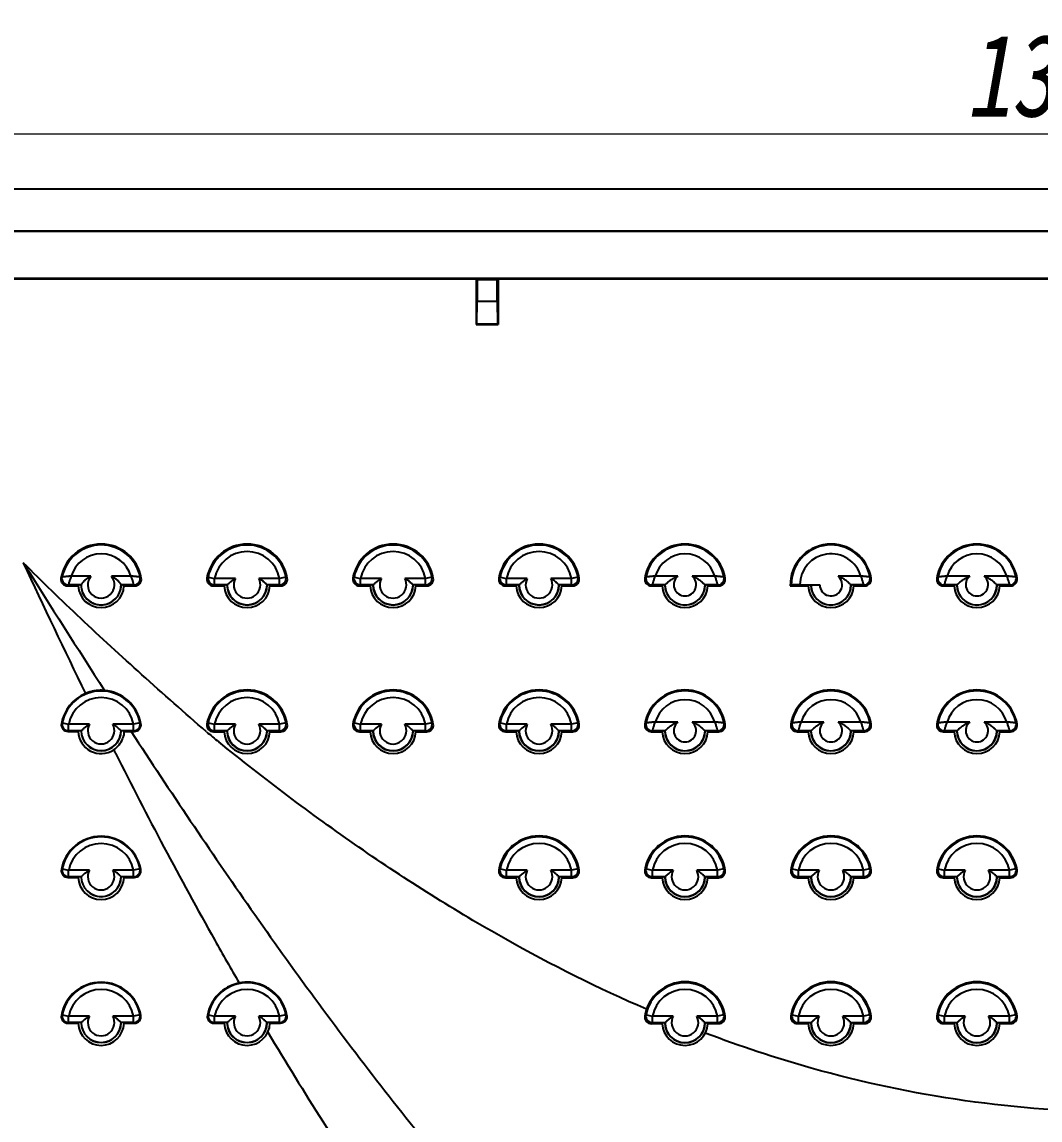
# Model space of a CAD drawing. Header units: millimetres. Extents: x 2099 to 2627, y -288 to 79.
# Drawn here: x 2418.24 to 2464.55, y -47.44 to 2.53 of the extents above; entities that cross this region are included whole.
import ezdxf

# ---------------------------------------------------------------- set-up
doc = ezdxf.new("R2010")
doc.units = ezdxf.units.MM
doc.layers.add('dim', color=82, linetype='Continuous', lineweight=9)
doc.styles.add('wuwei', font='SimSun.ttf', dxfattribs={"width": 0.8, "oblique": 10})
doc.dimstyles.new('wuwei', dxfattribs={"dimscale": 1.5, "dimtxt": 2.5, "dimasz": 1.5, "dimexe": 0.3, "dimexo": 0.3, "dimgap": 0.5, "dimtad": 1, "dimdsep": 46, "dimtxsty": 'wuwei', "dimcen": 0, "dimclrd": 42, "dimclre": 256, "dimclrt": 256, "dimazin": 2, "dimtfac": 1, "dimtofl": 0, "dimtmove": 0, "dimatfit": 3, "dimfxl": 1, "dimlwd": 5, "dimlwe": 5, "dimarcsym": 0})

# ---------------------------------------------------------------- blocks, each defined once
blk = doc.blocks.new('*D30')
at = {"layer": 'Defpoints', "color": 0}
for p in [(2534.802, -2.558), (2534.802, -9.218), (2399.809, -10.885)]:
    blk.add_point(p, dxfattribs=at)
at = {"layer": 'dim', "color": 82, "lineweight": 5, "true_color": 0x35c922}
for p, q in [((2399.809, -10.136), (2399.809, -1.808)), ((2534.802, -8.469), (2534.802, -1.808))]:
    blk.add_line(p, q, dxfattribs=at)
at = {"layer": 'dim', "color": 42, "lineweight": 5}
blk.add_line((2402.809, -2.558), (2531.802, -2.558), dxfattribs=at)
at = {"layer": 'dim', "color": 42}
for points in [[(2402.809, -2.058), (2402.809, -3.058), (2399.809, -2.558)], [(2531.802, -2.058), (2531.802, -3.058), (2534.802, -2.558)]]:
    blk.add_solid(points, dxfattribs=at)
at = {"layer": 'dim', "color": 82, "true_color": 0x4bd605, "insert": (2467.305, 0.067), "char_height": 3.75, "attachment_point": 5, "style": 'wuwei'}
blk.add_mtext('134.99', dxfattribs=at)

msp = doc.modelspace()

# ---------------------------------------------------------------- linework, layer by layer
at = {"color": 7, "linetype": 'Continuous'}
for p, q in [((2535.266, -5.083), (2401.344, -5.083)), ((2401.31, -6.974), (2535.301, -6.974)), ((2535.666, -7), (2401.31, -7)), ((2536.803, -9.15), (2399.811, -9.15)), ((2525.604, -9.184), (2411.007, -9.184)), ((2438.903, -9.184), (2438.955, -9.202)), ((2438.903, -9.184), (2438.903, -11.237)), ((2439.855, -9.202), (2438.955, -9.202)), ((2438.955, -9.202), (2438.955, -10.184)), ((2439.908, -9.184), (2439.855, -9.202)), ((2439.855, -10.184), (2439.855, -9.202)), ((2439.908, -9.184), (2439.908, -11.237)), ((2438.929, -11.211), (2438.955, -10.184)), ((2438.955, -10.184), (2439.855, -10.184)), ((2439.855, -10.184), (2439.882, -11.211)), ((2438.903, -11.237), (2438.929, -11.211)), ((2438.903, -11.237), (2439.908, -11.237)), ((2438.929, -11.211), (2439.882, -11.211)), ((2439.908, -11.237), (2439.882, -11.211)), ((2421.379, -22.693), (2420.491, -22.693)), ((2423.201, -22.693), (2422.312, -22.693)), ((2426.712, -22.733), (2427.006, -22.791)), ((2427.953, -22.791), (2427.006, -22.791)), ((2427.006, -23.091), (2427.006, -22.791)), ((2429.965, -22.791), (2429.018, -22.791)), ((2430.259, -22.733), (2429.965, -22.791)), ((2429.965, -23.091), (2429.965, -22.791)), ((2433.352, -22.733), (2433.646, -22.791)), ((2434.593, -22.791), (2433.646, -22.791)), ((2433.646, -23.091), (2433.646, -22.791)), ((2436.605, -22.791), (2435.658, -22.791)), ((2436.899, -22.733), (2436.605, -22.791)), ((2436.605, -23.091), (2436.605, -22.791)), ((2439.992, -22.733), (2440.286, -22.791)), ((2441.233, -22.791), (2440.286, -22.791)), ((2440.286, -23.091), (2440.286, -22.791)), ((2443.245, -22.791), (2442.298, -22.791)), ((2443.539, -22.733), (2443.245, -22.791)), ((2443.245, -23.091), (2443.245, -22.791)), ((2448.076, -22.693), (2447.051, -22.693)), ((2449.761, -22.693), (2448.735, -22.693)), ((2456.4, -22.693), (2455.375, -22.693)), ((2461.356, -22.693), (2460.331, -22.693)), ((2463.041, -22.693), (2462.015, -22.693)), ((2420.313, -23.135), (2420.805, -23.135)), ((2420.935, -23.093), (2420.363, -23.093)), ((2420.805, -23.135), (2420.846, -23.104)), ((2423.328, -23.093), (2422.756, -23.093)), ((2422.886, -23.135), (2423.378, -23.135)), ((2426.953, -23.135), (2427.445, -23.135)), ((2427.578, -23.091), (2427.006, -23.091)), ((2427.445, -23.135), (2427.486, -23.104)), ((2429.965, -23.091), (2429.393, -23.091)), ((2429.485, -23.104), (2429.506, -23.12)), ((2429.526, -23.135), (2430.018, -23.135)), ((2433.593, -23.135), (2434.085, -23.135)), ((2434.218, -23.091), (2433.646, -23.091)), ((2434.085, -23.135), (2434.126, -23.104)), ((2436.605, -23.091), (2436.033, -23.091)), ((2436.125, -23.104), (2436.146, -23.12)), ((2436.166, -23.135), (2436.658, -23.135)), ((2440.233, -23.135), (2440.725, -23.135)), ((2440.858, -23.091), (2440.286, -23.091)), ((2440.725, -23.135), (2440.766, -23.104)), ((2443.245, -23.091), (2442.673, -23.091)), ((2442.765, -23.104), (2442.786, -23.12)), ((2442.806, -23.135), (2443.298, -23.135)), ((2446.873, -23.135), (2447.365, -23.135)), ((2447.495, -23.093), (2446.923, -23.093)), ((2447.365, -23.135), (2447.406, -23.104)), ((2449.888, -23.093), (2449.316, -23.093)), ((2449.446, -23.135), (2449.938, -23.135)), ((2453.194, -23.135), (2454.005, -23.135)), ((2453.635, -23.083), (2454.535, -23.083)), ((2454.005, -23.135), (2454.046, -23.104)), ((2456.528, -23.093), (2455.956, -23.093)), ((2456.086, -23.135), (2456.578, -23.135)), ((2460.153, -23.135), (2460.645, -23.135)), ((2460.775, -23.093), (2460.203, -23.093)), ((2460.645, -23.135), (2460.686, -23.104)), ((2463.168, -23.093), (2462.596, -23.093)), ((2462.726, -23.135), (2463.218, -23.135)), ((2420.075, -29.369), (2420.038, -29.406)), ((2420.075, -29.369), (2420.369, -29.428)), ((2421.317, -29.428), (2420.369, -29.428)), ((2420.369, -29.728), (2420.369, -29.428)), ((2423.322, -29.428), (2422.374, -29.428)), ((2423.616, -29.369), (2423.322, -29.428)), ((2423.322, -29.728), (2423.322, -29.428)), ((2426.712, -29.373), (2427.006, -29.431)), ((2427.953, -29.431), (2427.006, -29.431)), ((2427.006, -29.731), (2427.006, -29.431)), ((2429.965, -29.431), (2429.018, -29.431)), ((2430.259, -29.373), (2429.965, -29.431)), ((2429.965, -29.731), (2429.965, -29.431)), ((2433.352, -29.373), (2433.646, -29.431)), ((2434.593, -29.431), (2433.646, -29.431)), ((2433.646, -29.731), (2433.646, -29.431)), ((2436.605, -29.431), (2435.658, -29.431)), ((2436.899, -29.373), (2436.605, -29.431)), ((2436.605, -29.731), (2436.605, -29.431)), ((2439.992, -29.373), (2440.286, -29.431)), ((2441.233, -29.431), (2440.286, -29.431)), ((2440.286, -29.731), (2440.286, -29.431)), ((2443.245, -29.431), (2442.298, -29.431)), ((2443.539, -29.373), (2443.245, -29.431)), ((2443.245, -29.731), (2443.245, -29.431)), ((2448.076, -29.333), (2447.051, -29.333)), ((2449.761, -29.333), (2448.735, -29.333)), ((2454.716, -29.333), (2453.691, -29.333)), ((2456.401, -29.333), (2455.375, -29.333)), ((2461.356, -29.333), (2460.331, -29.333)), ((2463.041, -29.333), (2462.015, -29.333)), ((2420.334, -29.758), (2420.804, -29.758)), ((2420.94, -29.728), (2420.369, -29.728)), ((2423.322, -29.728), (2422.751, -29.728)), ((2422.868, -29.748), (2422.89, -29.759)), ((2422.89, -29.759), (2422.951, -29.76)), ((2422.951, -29.76), (2423.212, -29.76)), ((2423.212, -29.76), (2423.36, -29.76)), ((2426.953, -29.775), (2427.445, -29.775)), ((2427.578, -29.731), (2427.006, -29.731)), ((2427.445, -29.775), (2427.486, -29.744)), ((2429.965, -29.731), (2429.393, -29.731)), ((2429.485, -29.744), (2429.506, -29.76)), ((2429.526, -29.775), (2430.018, -29.775)), ((2433.593, -29.775), (2434.085, -29.775)), ((2434.218, -29.731), (2433.646, -29.731)), ((2434.085, -29.775), (2434.126, -29.744)), ((2436.605, -29.731), (2436.033, -29.731)), ((2436.125, -29.744), (2436.146, -29.76)), ((2436.166, -29.775), (2436.658, -29.775)), ((2440.233, -29.775), (2440.725, -29.775)), ((2440.858, -29.731), (2440.286, -29.731)), ((2440.725, -29.775), (2440.766, -29.744)), ((2443.245, -29.731), (2442.673, -29.731)), ((2442.765, -29.744), (2442.786, -29.76)), ((2442.806, -29.775), (2443.298, -29.775)), ((2446.873, -29.775), (2447.365, -29.775)), ((2447.495, -29.733), (2446.923, -29.733)), ((2447.365, -29.775), (2447.406, -29.744)), ((2449.888, -29.733), (2449.316, -29.733)), ((2449.446, -29.775), (2449.938, -29.775)), ((2453.513, -29.775), (2454.005, -29.775)), ((2454.135, -29.733), (2453.563, -29.733)), ((2454.005, -29.775), (2454.046, -29.744)), ((2456.528, -29.733), (2455.956, -29.733)), ((2456.086, -29.775), (2456.578, -29.775)), ((2460.153, -29.775), (2460.645, -29.775)), ((2460.775, -29.733), (2460.203, -29.733)), ((2460.645, -29.775), (2460.686, -29.744)), ((2463.168, -29.733), (2462.596, -29.733)), ((2462.726, -29.775), (2463.218, -29.775)), ((2420.075, -36.009), (2420.038, -36.046)), ((2420.075, -36.009), (2420.369, -36.068)), ((2420.334, -36.398), (2420.804, -36.398)), ((2421.317, -36.068), (2420.369, -36.068)), ((2420.369, -36.368), (2420.369, -36.068)), ((2420.94, -36.368), (2420.369, -36.368)), ((2423.322, -36.068), (2422.374, -36.068)), ((2423.322, -36.368), (2422.751, -36.368)), ((2422.866, -36.387), (2422.887, -36.398)), ((2422.887, -36.398), (2423.357, -36.398)), ((2423.616, -36.009), (2423.322, -36.068)), ((2423.322, -36.368), (2423.322, -36.068)), ((2423.616, -36.009), (2423.653, -36.046)), ((2439.992, -36.013), (2440.286, -36.071)), ((2440.233, -36.415), (2440.725, -36.415)), ((2441.233, -36.071), (2440.286, -36.071)), ((2440.286, -36.371), (2440.286, -36.071)), ((2440.858, -36.371), (2440.286, -36.371)), ((2440.725, -36.415), (2440.766, -36.384)), ((2443.245, -36.071), (2442.298, -36.071)), ((2443.245, -36.371), (2442.673, -36.371)), ((2442.765, -36.384), (2442.786, -36.4)), ((2442.806, -36.415), (2443.298, -36.415)), ((2443.539, -36.013), (2443.245, -36.071)), ((2443.245, -36.371), (2443.245, -36.071)), ((2446.632, -36.013), (2446.926, -36.071)), ((2446.873, -36.415), (2447.365, -36.415)), ((2447.873, -36.071), (2446.926, -36.071)), ((2446.926, -36.371), (2446.926, -36.071)), ((2447.498, -36.371), (2446.926, -36.371)), ((2447.365, -36.415), (2447.406, -36.384)), ((2449.885, -36.071), (2448.938, -36.071)), ((2449.885, -36.371), (2449.313, -36.371)), ((2449.405, -36.384), (2449.426, -36.4)), ((2449.446, -36.415), (2449.938, -36.415)), ((2450.179, -36.013), (2449.885, -36.071)), ((2449.885, -36.371), (2449.885, -36.071)), ((2453.272, -36.013), (2453.566, -36.071)), ((2453.513, -36.415), (2454.005, -36.415)), ((2454.513, -36.071), (2453.566, -36.071)), ((2453.566, -36.371), (2453.566, -36.071)), ((2454.138, -36.371), (2453.566, -36.371)), ((2454.005, -36.415), (2454.046, -36.384)), ((2456.525, -36.071), (2455.578, -36.071)), ((2456.525, -36.371), (2455.953, -36.371)), ((2456.045, -36.384), (2456.066, -36.4)), ((2456.086, -36.415), (2456.578, -36.415)), ((2456.819, -36.013), (2456.525, -36.071)), ((2456.525, -36.371), (2456.525, -36.071)), ((2459.912, -36.013), (2460.206, -36.071)), ((2460.153, -36.415), (2460.645, -36.415)), ((2461.153, -36.071), (2460.206, -36.071)), ((2460.206, -36.371), (2460.206, -36.071)), ((2460.778, -36.371), (2460.206, -36.371)), ((2460.645, -36.415), (2460.686, -36.384)), ((2463.165, -36.071), (2462.218, -36.071)), ((2463.165, -36.371), (2462.593, -36.371)), ((2462.685, -36.384), (2462.706, -36.4)), ((2462.726, -36.415), (2463.218, -36.415)), ((2463.459, -36.013), (2463.165, -36.071)), ((2463.165, -36.371), (2463.165, -36.071)), ((2420.075, -42.649), (2420.038, -42.686)), ((2420.075, -42.649), (2420.369, -42.708)), ((2421.317, -42.708), (2420.369, -42.708)), ((2420.369, -43.008), (2420.369, -42.708)), ((2423.322, -42.708), (2422.374, -42.708)), ((2423.616, -42.649), (2423.322, -42.708)), ((2423.322, -43.008), (2423.322, -42.708)), ((2423.616, -42.649), (2423.653, -42.686)), ((2426.715, -42.649), (2426.678, -42.686)), ((2426.715, -42.649), (2427.009, -42.708)), ((2427.957, -42.708), (2427.009, -42.708)), ((2427.009, -43.008), (2427.009, -42.708)), ((2429.962, -42.708), (2429.014, -42.708)), ((2430.256, -42.649), (2429.962, -42.708)), ((2429.962, -43.008), (2429.962, -42.708)), ((2446.632, -42.653), (2446.926, -42.711)), ((2447.873, -42.711), (2446.926, -42.711)), ((2446.926, -43.011), (2446.926, -42.711)), ((2449.885, -42.711), (2448.938, -42.711)), ((2450.179, -42.653), (2449.885, -42.711)), ((2449.885, -43.011), (2449.885, -42.711)), ((2453.272, -42.653), (2453.566, -42.711)), ((2454.513, -42.711), (2453.566, -42.711)), ((2453.566, -43.011), (2453.566, -42.711)), ((2456.525, -42.711), (2455.578, -42.711)), ((2456.819, -42.653), (2456.525, -42.711)), ((2456.525, -43.011), (2456.525, -42.711)), ((2459.912, -42.653), (2460.206, -42.711)), ((2461.153, -42.711), (2460.206, -42.711)), ((2460.206, -43.011), (2460.206, -42.711)), ((2463.165, -42.711), (2462.218, -42.711)), ((2463.459, -42.653), (2463.165, -42.711)), ((2463.165, -43.011), (2463.165, -42.711)), ((2420.334, -43.038), (2420.804, -43.038)), ((2420.94, -43.008), (2420.369, -43.008)), ((2423.322, -43.008), (2422.751, -43.008)), ((2422.866, -43.027), (2422.887, -43.038)), ((2422.887, -43.038), (2423.357, -43.038)), ((2426.974, -43.038), (2427.444, -43.038)), ((2427.58, -43.008), (2427.009, -43.008)), ((2429.962, -43.008), (2429.391, -43.008)), ((2429.506, -43.027), (2429.527, -43.038)), ((2429.527, -43.038), (2429.998, -43.039)), ((2446.873, -43.055), (2447.365, -43.055)), ((2447.498, -43.011), (2446.926, -43.011)), ((2447.365, -43.055), (2447.406, -43.024)), ((2449.885, -43.011), (2449.313, -43.011)), ((2449.405, -43.024), (2449.426, -43.04)), ((2449.446, -43.055), (2449.938, -43.055)), ((2453.513, -43.055), (2454.005, -43.055)), ((2454.138, -43.011), (2453.566, -43.011)), ((2454.005, -43.055), (2454.046, -43.024)), ((2456.525, -43.011), (2455.953, -43.011)), ((2456.045, -43.024), (2456.066, -43.04)), ((2456.086, -43.055), (2456.578, -43.055)), ((2460.153, -43.055), (2460.645, -43.055)), ((2460.778, -43.011), (2460.206, -43.011)), ((2460.645, -43.055), (2460.686, -43.024)), ((2463.165, -43.011), (2462.593, -43.011)), ((2462.685, -43.024), (2462.706, -43.04)), ((2462.726, -43.055), (2463.218, -43.055))]:
    msp.add_line(p, q, dxfattribs=at)
for centre, radius, start, end in [((2421.845, -23.083), 1.852, 9.1743, 170.8257), ((2421.845, -23.083), 1.81, 11.0587, 168.9413), ((2428.485, -23.083), 1.852, 9.1743, 170.8257), ((2428.485, -23.083), 1.808, 11.1764, 168.8236), ((2435.125, -23.083), 1.852, 9.1743, 170.8257), ((2435.125, -23.083), 1.808, 11.1764, 168.8236), ((2441.765, -23.083), 1.852, 9.1743, 170.8257), ((2441.765, -23.083), 1.808, 11.1764, 168.8236), ((2448.405, -23.083), 1.852, 9.1743, 170.8257), ((2448.405, -23.083), 1.81, 11.0587, 168.9413), ((2455.045, -23.083), 1.852, 9.1743, 181.6201), ((2455.045, -23.083), 1.81, 11.0587, 180.3229), ((2461.685, -23.083), 1.852, 9.1743, 170.8257), ((2461.685, -23.083), 1.81, 11.0587, 168.9413), ((2421.845, -23.083), 1.41, 16.0394, 163.9528), ((2428.485, -23.083), 1.508, 11.1764, 168.8236), ((2435.125, -23.083), 1.508, 11.1764, 168.8236), ((2441.765, -23.083), 1.508, 11.1764, 168.8236), ((2448.405, -23.083), 1.41, 16.0394, 163.9528), ((2455.045, -23.083), 1.41, 16.0453, 180), ((2461.685, -23.083), 1.41, 16.0394, 163.9528), ((2957.129, 316.523), 636.384, 212.145914, 212.7659), ((2648.459, 83.88), 253.374, 204.72148, 206.21106), ((2420.313, -22.835), 0.3, 170.8136, 270.0121), ((2423.493, -26.226), 4.89, 134.4548, 135.3163), ((2420.364, -22.793), 0.3, 169.0012, 269.9402), ((2421.845, -23.083), 0.608, 140.1221, 39.8779), ((2423.327, -22.793), 0.3, 270.0608, 10.9982), ((2423.378, -22.835), 0.3, 269.9888, 9.1855), ((2420.188, -26.236), 4.903, 44.6842, 45.5433), ((2426.953, -22.835), 0.3, 170.8136, 270.0121), ((2430.129, -26.222), 4.884, 134.4012, 135.3166), ((2427.007, -22.79), 0.3, 168.8836, 269.94), ((2428.485, -23.083), 0.608, 151.2581, 28.7419), ((2429.964, -22.79), 0.3, 270.061, 11.1154), ((2430.018, -22.835), 0.3, 269.9888, 9.1855), ((2426.842, -26.222), 4.884, 44.6834, 45.5988), ((2433.593, -22.835), 0.3, 170.8136, 270.0121), ((2436.769, -26.222), 4.884, 134.4012, 135.3166), ((2433.647, -22.79), 0.3, 168.8836, 269.94), ((2435.125, -23.083), 0.608, 151.2581, 28.7419), ((2436.604, -22.79), 0.3, 270.061, 11.1154), ((2436.658, -22.835), 0.3, 269.9888, 9.1855), ((2433.482, -26.222), 4.884, 44.6834, 45.5988), ((2440.233, -22.835), 0.3, 170.8136, 270.0121), ((2443.409, -26.222), 4.884, 134.4012, 135.3166), ((2440.287, -22.79), 0.3, 168.8836, 269.94), ((2441.765, -23.083), 0.608, 151.2581, 28.7419), ((2443.244, -22.79), 0.3, 270.061, 11.1154), ((2443.298, -22.835), 0.3, 269.9888, 9.1855), ((2440.122, -26.222), 4.884, 44.6834, 45.5988), ((2446.873, -22.835), 0.3, 170.8136, 270.0121), ((2450.053, -26.226), 4.89, 134.4548, 135.3163), ((2446.924, -22.793), 0.3, 169.0012, 269.9402), ((2449.048, -24.613), 2.172, 129.9118, 133.6965), ((2448.405, -23.083), 0.51, 130.2227, 49.7773), ((2447.763, -24.613), 2.172, 46.3035, 50.0882), ((2449.887, -22.793), 0.3, 270.0608, 10.9982), ((2449.938, -22.835), 0.3, 269.9888, 9.1855), ((2446.748, -26.236), 4.903, 44.6842, 45.5433), ((2455.045, -23.083), 0.51, 180, 49.7773), ((2454.403, -24.613), 2.172, 46.3035, 50.0882), ((2456.527, -22.793), 0.3, 270.0608, 10.9982), ((2456.578, -22.835), 0.3, 269.9888, 9.1855), ((2453.388, -26.236), 4.903, 44.6842, 45.5433), ((2460.153, -22.835), 0.3, 170.8136, 270.0121), ((2463.333, -26.226), 4.89, 134.4548, 135.3163), ((2460.204, -22.793), 0.3, 169.0012, 269.9402), ((2462.328, -24.613), 2.172, 129.9118, 133.6965), ((2461.685, -23.083), 0.51, 130.2227, 49.7773), ((2461.043, -24.613), 2.172, 46.3035, 50.0882), ((2463.167, -22.793), 0.3, 270.0608, 10.9982), ((2463.218, -22.835), 0.3, 269.9888, 9.1855), ((2460.028, -26.236), 4.903, 44.6842, 45.5433), ((2422.908, -26.183), 4.003, 129.4751, 130.4152), ((2421.845, -23.083), 1.042, 182.8812, 357.1188), ((2421.845, -23.083), 0.921, 181.3034, 358.6966), ((2421.845, -23.083), 0.908, 179.7174, 0.2826), ((2419.092, -28.015), 6.181, 52.1339, 52.3721), ((2420.783, -26.183), 4.002, 49.5848, 50.5251), ((2429.545, -26.18), 3.998, 129.4168, 130.4155), ((2428.485, -23.083), 1.042, 182.8812, 357.1188), ((2429.429, -24.926), 2.606, 135.2422, 135.6525), ((2428.485, -23.083), 0.921, 181.3034, 358.6966), ((2428.485, -23.083), 0.908, 180.4829, 359.5171), ((2427.542, -24.926), 2.606, 44.3475, 44.7578), ((2425.732, -28.015), 6.181, 52.1339, 52.3721), ((2427.426, -26.18), 3.998, 49.5845, 50.5832), ((2436.185, -26.18), 3.998, 129.4168, 130.4155), ((2435.125, -23.083), 1.042, 182.8812, 357.1188), ((2436.069, -24.926), 2.606, 135.2422, 135.6525), ((2435.125, -23.083), 0.921, 181.3034, 358.6966), ((2435.125, -23.083), 0.908, 180.4829, 359.5171), ((2434.182, -24.926), 2.606, 44.3475, 44.7578), ((2432.372, -28.015), 6.181, 52.1339, 52.3721), ((2434.066, -26.18), 3.998, 49.5845, 50.5832), ((2442.825, -26.18), 3.998, 129.4168, 130.4155), ((2441.765, -23.083), 1.042, 182.8812, 357.1188), ((2442.709, -24.926), 2.606, 135.2422, 135.6525), ((2441.765, -23.083), 0.921, 181.3034, 358.6966), ((2441.765, -23.083), 0.908, 180.4829, 359.5171), ((2440.822, -24.926), 2.606, 44.3475, 44.7578), ((2439.012, -28.015), 6.181, 52.1339, 52.3721), ((2440.706, -26.18), 3.998, 49.5845, 50.5832), ((2449.468, -26.183), 4.003, 129.4751, 130.4152), ((2448.405, -23.083), 1.042, 182.8812, 357.1188), ((2448.405, -23.083), 0.921, 181.3034, 358.6966), ((2449.259, -24.837), 2.48, 133.653, 135.3328), ((2448.405, -23.083), 0.91, 180.6421, 359.3579), ((2447.552, -24.837), 2.48, 44.6672, 46.347), ((2445.652, -28.015), 6.181, 52.1339, 52.3721), ((2447.343, -26.183), 4.002, 49.5848, 50.5251), ((2456.947, -26.784), 5.234, 135.164, 135.8114), ((2455.045, -23.083), 1.042, 182.8812, 357.1188), ((2455.045, -23.083), 0.921, 181.3034, 358.6966), ((2455.045, -23.083), 0.91, 180.6421, 359.3579), ((2454.192, -24.837), 2.48, 44.6672, 46.347), ((2452.292, -28.015), 6.181, 52.1339, 52.3721), ((2453.983, -26.183), 4.002, 49.5848, 50.5251), ((2462.748, -26.183), 4.003, 129.4751, 130.4152), ((2461.685, -23.083), 1.042, 182.8812, 357.1188), ((2461.685, -23.083), 0.921, 181.3034, 358.6966), ((2462.539, -24.837), 2.48, 133.653, 135.3328), ((2461.685, -23.083), 0.91, 180.6421, 359.3579), ((2460.832, -24.837), 2.48, 44.6672, 46.347), ((2458.932, -28.015), 6.181, 52.1339, 52.3721), ((2460.623, -26.183), 4.002, 49.5848, 50.5251), ((2421.845, -29.723), 1.805, 11.2951, 168.7049), ((2421.845, -29.724), 1.837, 9.9029, 85.1257), ((2428.485, -29.723), 1.852, 9.1743, 170.8257), ((2428.485, -29.723), 1.808, 11.1764, 168.8236), ((2435.125, -29.723), 1.852, 9.1743, 170.8257), ((2435.125, -29.723), 1.808, 11.1764, 168.8236), ((2441.765, -29.723), 1.852, 9.1743, 170.8257), ((2441.765, -29.723), 1.808, 11.1764, 168.8236), ((2448.405, -29.723), 1.852, 9.1743, 170.8257), ((2448.405, -29.723), 1.81, 11.0587, 168.9413), ((2455.045, -29.723), 1.852, 9.1743, 170.8257), ((2455.045, -29.723), 1.81, 11.0587, 168.9413), ((2461.685, -29.723), 1.852, 9.1743, 170.8257), ((2461.685, -29.723), 1.81, 11.0587, 168.9413), ((2421.845, -29.723), 1.835, 112.6862, 170.0568), ((2421.845, -29.723), 1.505, 11.2951, 168.7049), ((2428.485, -29.723), 1.508, 11.1764, 168.8236), ((2435.125, -29.723), 1.508, 11.1764, 168.8236), ((2441.765, -29.723), 1.508, 11.1764, 168.8236), ((2448.405, -29.723), 1.41, 16.0394, 163.9528), ((2455.045, -29.723), 1.41, 16.0394, 163.9528), ((2461.685, -29.723), 1.41, 16.0394, 163.9528), ((2420.334, -29.458), 0.3, 170.0512, 270.0056), ((2420.37, -29.428), 0.3, 168.7321, 269.9728), ((2421.845, -29.723), 0.605, 150.8476, 29.1524), ((2423.321, -29.428), 0.3, 270.0272, 11.2679), ((2423.36, -29.46), 0.3, 270.0176, 9.9905), ((2420.239, -32.824), 4.831, 45.0027, 45.6553), ((2426.953, -29.475), 0.3, 170.8136, 270.0121), ((2430.129, -32.862), 4.884, 134.4012, 135.3166), ((2427.007, -29.43), 0.3, 168.8836, 269.94), ((2428.485, -29.723), 0.608, 151.2581, 28.7419), ((2429.964, -29.43), 0.3, 270.061, 11.1154), ((2430.018, -29.475), 0.3, 269.9888, 9.1855), ((2426.842, -32.862), 4.884, 44.6834, 45.5988), ((2433.593, -29.475), 0.3, 170.8136, 270.0121), ((2436.769, -32.862), 4.884, 134.4012, 135.3166), ((2433.647, -29.43), 0.3, 168.8836, 269.94), ((2435.125, -29.723), 0.608, 151.2581, 28.7419), ((2436.604, -29.43), 0.3, 270.061, 11.1154), ((2436.658, -29.475), 0.3, 269.9888, 9.1855), ((2433.482, -32.862), 4.884, 44.6834, 45.5988), ((2440.233, -29.475), 0.3, 170.8136, 270.0121), ((2443.409, -32.862), 4.884, 134.4012, 135.3166), ((2440.287, -29.43), 0.3, 168.8836, 269.94), ((2441.765, -29.723), 0.608, 151.2581, 28.7419), ((2443.244, -29.43), 0.3, 270.061, 11.1154), ((2443.298, -29.475), 0.3, 269.9888, 9.1855), ((2440.122, -32.862), 4.884, 44.6834, 45.5988), ((2446.873, -29.475), 0.3, 170.8136, 270.0121), ((2450.053, -32.866), 4.89, 134.4548, 135.3163), ((2446.924, -29.433), 0.3, 169.0012, 269.9402), ((2448.405, -29.723), 0.51, 130.2227, 49.7773), ((2449.887, -29.433), 0.3, 270.0608, 10.9982), ((2449.938, -29.475), 0.3, 269.9888, 9.1855), ((2446.748, -32.876), 4.903, 44.6842, 45.5433), ((2453.513, -29.475), 0.3, 170.8136, 270.0121), ((2456.693, -32.866), 4.89, 134.4548, 135.3163), ((2453.564, -29.433), 0.3, 169.0012, 269.9402), ((2455.045, -29.723), 0.51, 130.2227, 49.7773), ((2456.527, -29.433), 0.3, 270.0608, 10.9982), ((2456.578, -29.475), 0.3, 269.9888, 9.1855), ((2453.388, -32.876), 4.903, 44.6842, 45.5433), ((2460.153, -29.475), 0.3, 170.8136, 270.0121), ((2463.333, -32.866), 4.89, 134.4548, 135.3163), ((2460.204, -29.433), 0.3, 169.0012, 269.9402), ((2461.685, -29.723), 0.51, 130.2227, 49.7773), ((2463.167, -29.433), 0.3, 270.0608, 10.9982), ((2463.218, -29.475), 0.3, 269.9888, 9.1855), ((2460.028, -32.876), 4.903, 44.6842, 45.5433), ((2422.878, -32.788), 3.957, 129.3547, 130.0296), ((2421.845, -29.723), 1.042, 181.9201, 303.2399), ((2422.774, -31.552), 2.586, 135.1632, 135.438), ((2421.845, -29.723), 0.914, 180.8754, 359.1246), ((2421.845, -29.723), 0.905, 180.3257, 359.6743), ((2420.917, -31.552), 2.586, 44.562, 44.8368), ((2420.81, -32.791), 3.961, 49.9274, 50.645), ((2508.138, 69.844), 128.712, 230.71144, 231.03327), ((2429.545, -32.82), 3.998, 129.4168, 130.4155), ((2428.485, -29.723), 1.042, 182.8812, 357.1188), ((2429.429, -31.566), 2.606, 135.2422, 135.6525), ((2428.485, -29.723), 0.921, 181.3034, 358.6966), ((2428.485, -29.723), 0.908, 180.4829, 359.5171), ((2427.542, -31.566), 2.606, 44.3475, 44.7578), ((2425.732, -34.655), 6.181, 52.1339, 52.3721), ((2427.426, -32.82), 3.998, 49.5845, 50.5832), ((2436.185, -32.82), 3.998, 129.4168, 130.4155), ((2435.125, -29.723), 1.042, 182.8812, 357.1188), ((2436.069, -31.566), 2.606, 135.2422, 135.6525), ((2435.125, -29.723), 0.921, 181.3034, 358.6966), ((2435.125, -29.723), 0.908, 180.4829, 359.5171), ((2434.182, -31.566), 2.606, 44.3475, 44.7578), ((2432.372, -34.655), 6.181, 52.1339, 52.3721), ((2434.066, -32.82), 3.998, 49.5845, 50.5832), ((2442.825, -32.82), 3.998, 129.4168, 130.4155), ((2441.765, -29.723), 1.042, 182.8812, 357.1188), ((2442.709, -31.566), 2.606, 135.2422, 135.6525), ((2441.765, -29.723), 0.921, 181.3034, 358.6966), ((2441.765, -29.723), 0.908, 180.4829, 359.5171), ((2440.822, -31.566), 2.606, 44.3475, 44.7578), ((2439.012, -34.655), 6.181, 52.1339, 52.3721), ((2440.706, -32.82), 3.998, 49.5845, 50.5832), ((2449.468, -32.823), 4.003, 129.4751, 130.4152), ((2448.405, -29.723), 1.042, 182.8812, 357.1188), ((2448.405, -29.723), 0.921, 181.3034, 358.6966), ((2449.259, -31.477), 2.48, 133.653, 135.3328), ((2448.405, -29.723), 0.91, 180.6421, 359.3579), ((2449.048, -31.253), 2.172, 129.9118, 133.6965), ((2447.763, -31.253), 2.172, 46.3035, 50.0882), ((2447.552, -31.477), 2.48, 44.6672, 46.347), ((2445.652, -34.655), 6.181, 52.1339, 52.3721), ((2447.343, -32.823), 4.002, 49.5848, 50.5251), ((2456.108, -32.823), 4.003, 129.4751, 130.4152), ((2455.045, -29.723), 1.042, 182.8812, 357.1188), ((2455.045, -29.723), 0.921, 181.3034, 358.6966), ((2455.899, -31.477), 2.48, 133.653, 135.3328), ((2455.045, -29.723), 0.91, 180.6421, 359.3579), ((2455.688, -31.253), 2.172, 129.9118, 133.6965), ((2454.403, -31.253), 2.172, 46.3035, 50.0882), ((2454.192, -31.477), 2.48, 44.6672, 46.347), ((2452.292, -34.655), 6.181, 52.1339, 52.3721), ((2453.983, -32.823), 4.002, 49.5848, 50.5251), ((2462.748, -32.823), 4.003, 129.4751, 130.4152), ((2461.685, -29.723), 1.042, 182.8812, 357.1188), ((2461.685, -29.723), 0.921, 181.3034, 358.6966), ((2462.539, -31.477), 2.48, 133.653, 135.3328), ((2461.685, -29.723), 0.91, 180.6421, 359.3579), ((2462.328, -31.253), 2.172, 129.9118, 133.6965), ((2461.043, -31.253), 2.172, 46.3035, 50.0882), ((2460.832, -31.477), 2.48, 44.6672, 46.347), ((2458.932, -34.655), 6.181, 52.1339, 52.3721), ((2460.623, -32.823), 4.002, 49.5848, 50.5251), ((2421.84, -29.716), 1.051, 303.2575, 340.2672), ((2421.845, -36.363), 1.835, 9.9432, 170.0568), ((2421.845, -36.363), 1.805, 11.2951, 168.7049), ((2421.845, -36.363), 1.505, 11.2951, 168.7049), ((2441.765, -36.363), 1.852, 9.1743, 170.8257), ((2441.765, -36.363), 1.808, 11.1764, 168.8236), ((2441.765, -36.363), 1.508, 11.1764, 168.8236), ((2448.405, -36.363), 1.852, 9.1743, 170.8257), ((2448.405, -36.363), 1.808, 11.1764, 168.8236), ((2448.405, -36.363), 1.508, 11.1764, 168.8236), ((2455.045, -36.363), 1.852, 9.1743, 170.8257), ((2455.045, -36.363), 1.808, 11.1764, 168.8236), ((2455.045, -36.363), 1.508, 11.1764, 168.8236), ((2461.685, -36.363), 1.852, 9.1743, 170.8257), ((2461.685, -36.363), 1.808, 11.1764, 168.8236), ((2461.685, -36.363), 1.508, 11.1764, 168.8236), ((2420.334, -36.098), 0.3, 170.0512, 270.0056), ((2420.37, -36.068), 0.3, 168.7321, 269.9728), ((2422.878, -39.428), 3.957, 129.3547, 130.0296), ((2421.845, -36.363), 1.042, 181.9201, 358.0799), ((2422.774, -38.192), 2.586, 135.1632, 135.438), ((2421.845, -36.363), 0.914, 180.8754, 359.1246), ((2421.845, -36.363), 0.905, 180.3257, 359.6743), ((2421.845, -36.363), 0.605, 150.8476, 29.1524), ((2420.917, -38.192), 2.586, 44.562, 44.8368), ((2423.321, -36.068), 0.3, 270.0272, 11.2679), ((2420.812, -39.428), 3.957, 49.9704, 50.6453), ((2423.357, -36.098), 0.3, 269.9944, 9.9488), ((2440.233, -36.115), 0.3, 170.8136, 270.0121), ((2443.409, -39.502), 4.884, 134.4012, 135.3166), ((2440.287, -36.07), 0.3, 168.8836, 269.94), ((2442.825, -39.46), 3.998, 129.4168, 130.4155), ((2441.765, -36.363), 1.042, 182.8812, 357.1188), ((2442.709, -38.206), 2.606, 135.2422, 135.6525), ((2441.765, -36.363), 0.921, 181.3034, 358.6966), ((2441.765, -36.363), 0.908, 180.4829, 359.5171), ((2441.765, -36.363), 0.608, 151.2581, 28.7419), ((2440.822, -38.206), 2.606, 44.3475, 44.7578), ((2439.012, -41.295), 6.181, 52.1339, 52.3721), ((2443.244, -36.07), 0.3, 270.061, 11.1154), ((2440.706, -39.46), 3.998, 49.5845, 50.5832), ((2443.298, -36.115), 0.3, 269.9888, 9.1855), ((2440.122, -39.502), 4.884, 44.6834, 45.5988), ((2446.873, -36.115), 0.3, 170.8136, 270.0121), ((2450.049, -39.502), 4.884, 134.4012, 135.3166), ((2446.927, -36.07), 0.3, 168.8836, 269.94), ((2449.465, -39.46), 3.998, 129.4168, 130.4155), ((2448.405, -36.363), 1.042, 182.8812, 357.1188), ((2449.349, -38.206), 2.606, 135.2422, 135.6525), ((2448.405, -36.363), 0.921, 181.3034, 358.6966), ((2448.405, -36.363), 0.908, 180.4829, 359.5171), ((2448.405, -36.363), 0.608, 151.2581, 28.7419), ((2447.462, -38.206), 2.606, 44.3475, 44.7578), ((2445.652, -41.295), 6.181, 52.1339, 52.3721), ((2449.884, -36.07), 0.3, 270.061, 11.1154), ((2447.346, -39.46), 3.998, 49.5845, 50.5832), ((2449.938, -36.115), 0.3, 269.9888, 9.1855), ((2446.762, -39.502), 4.884, 44.6834, 45.5988), ((2453.513, -36.115), 0.3, 170.8136, 270.0121), ((2456.689, -39.502), 4.884, 134.4012, 135.3166), ((2453.567, -36.07), 0.3, 168.8836, 269.94), ((2456.105, -39.46), 3.998, 129.4168, 130.4155), ((2455.045, -36.363), 1.042, 182.8812, 357.1188), ((2455.989, -38.206), 2.606, 135.2422, 135.6525), ((2455.045, -36.363), 0.921, 181.3034, 358.6966), ((2455.045, -36.363), 0.908, 180.4829, 359.5171), ((2455.045, -36.363), 0.608, 151.2581, 28.7419), ((2454.102, -38.206), 2.606, 44.3475, 44.7578), ((2452.292, -41.295), 6.181, 52.1339, 52.3721), ((2456.524, -36.07), 0.3, 270.061, 11.1154), ((2453.986, -39.46), 3.998, 49.5845, 50.5832), ((2456.578, -36.115), 0.3, 269.9888, 9.1855), ((2453.402, -39.502), 4.884, 44.6834, 45.5988), ((2460.153, -36.115), 0.3, 170.8136, 270.0121), ((2463.329, -39.502), 4.884, 134.4012, 135.3166), ((2460.207, -36.07), 0.3, 168.8836, 269.94), ((2462.745, -39.46), 3.998, 129.4168, 130.4155), ((2461.685, -36.363), 1.042, 182.8812, 357.1188), ((2462.629, -38.206), 2.606, 135.2422, 135.6525), ((2461.685, -36.363), 0.921, 181.3034, 358.6966), ((2461.685, -36.363), 0.908, 180.4829, 359.5171), ((2461.685, -36.363), 0.608, 151.2581, 28.7419), ((2460.742, -38.206), 2.606, 44.3475, 44.7578), ((2458.932, -41.295), 6.181, 52.1339, 52.3721), ((2463.164, -36.07), 0.3, 270.061, 11.1154), ((2460.626, -39.46), 3.998, 49.5845, 50.5832), ((2463.218, -36.115), 0.3, 269.9888, 9.1855), ((2460.042, -39.502), 4.884, 44.6834, 45.5988), ((2421.845, -43.003), 1.835, 9.9432, 170.0568), ((2421.845, -43.003), 1.805, 11.2951, 168.7049), ((2428.485, -43.003), 1.835, 101.4674, 170.0568), ((2428.485, -43.003), 1.805, 11.2951, 168.7049), ((2448.405, -43.003), 1.852, 9.1743, 170.8109), ((2448.405, -43.003), 1.808, 11.1764, 168.8236), ((2455.045, -43.003), 1.852, 9.1743, 170.8257), ((2455.045, -43.003), 1.808, 11.1764, 168.8236), ((2461.685, -43.003), 1.852, 9.1743, 170.8257), ((2461.685, -43.003), 1.808, 11.1764, 168.8236), ((2421.845, -43.003), 1.505, 11.2951, 168.7049), ((2428.485, -43.003), 1.505, 11.2951, 168.7049), ((2448.405, -43.003), 1.508, 11.1764, 168.8236), ((2455.045, -43.003), 1.508, 11.1764, 168.8236), ((2461.685, -43.003), 1.508, 11.1764, 168.8236), ((2420.334, -42.738), 0.3, 170.0512, 270.0056), ((2420.37, -42.708), 0.3, 168.7321, 269.9728), ((2421.845, -43.003), 0.605, 150.8476, 29.1524), ((2423.321, -42.708), 0.3, 270.0272, 11.2679), ((2423.357, -42.738), 0.3, 269.9944, 9.9488), ((2426.974, -42.738), 0.3, 170.0512, 270.0056), ((2427.01, -42.708), 0.3, 168.7321, 269.9728), ((2428.485, -43.003), 0.605, 150.8476, 29.1524), ((2429.961, -42.708), 0.3, 270.0272, 11.2679), ((2426.878, -46.105), 4.833, 44.9933, 45.6552), ((2446.873, -42.756), 0.3, 170.7782, 270.0173), ((2450.049, -46.142), 4.884, 134.4012, 135.3175), ((2446.927, -42.71), 0.3, 168.8836, 269.94), ((2448.405, -43.003), 0.608, 151.2581, 28.7419), ((2449.884, -42.71), 0.3, 270.061, 11.1154), ((2449.938, -42.755), 0.3, 269.9888, 9.1855), ((2446.762, -46.142), 4.884, 44.6834, 45.5988), ((2453.513, -42.755), 0.3, 170.8136, 270.0121), ((2456.689, -46.142), 4.884, 134.4012, 135.3166), ((2453.567, -42.71), 0.3, 168.8836, 269.94), ((2455.045, -43.003), 0.608, 151.2581, 28.7419), ((2456.524, -42.71), 0.3, 270.061, 11.1154), ((2456.578, -42.755), 0.3, 269.9888, 9.1855), ((2453.402, -46.142), 4.884, 44.6834, 45.5988), ((2460.153, -42.755), 0.3, 170.8136, 270.0121), ((2463.329, -46.142), 4.884, 134.4012, 135.3166), ((2460.207, -42.71), 0.3, 168.8836, 269.94), ((2461.685, -43.003), 0.608, 151.2581, 28.7419), ((2463.164, -42.71), 0.3, 270.061, 11.1154), ((2463.218, -42.755), 0.3, 269.9888, 9.1855), ((2460.042, -46.142), 4.884, 44.6834, 45.5988), ((2422.878, -46.068), 3.957, 129.3547, 130.0296), ((2421.845, -43.003), 1.042, 181.9201, 358.0799), ((2422.774, -44.832), 2.586, 135.1632, 135.438), ((2421.845, -43.003), 0.914, 180.8754, 359.1246), ((2421.845, -43.003), 0.905, 180.3257, 359.6743), ((2420.917, -44.832), 2.586, 44.562, 44.8368), ((2420.812, -46.068), 3.957, 49.9704, 50.6453), ((2429.518, -46.068), 3.957, 129.3547, 130.0296), ((2428.485, -43.003), 1.042, 181.9201, 358.0234), ((2429.414, -44.832), 2.586, 135.1632, 135.438), ((2428.485, -43.003), 0.914, 180.8754, 359.1246), ((2428.485, -43.003), 0.905, 180.3257, 359.6743), ((2427.557, -44.832), 2.586, 44.562, 44.8368), ((2427.452, -46.069), 3.958, 49.9552, 50.6452), ((2449.465, -46.1), 3.999, 129.4168, 130.4183), ((2448.405, -43.004), 1.042, 182.9226, 357.1188), ((2449.349, -44.846), 2.606, 135.2422, 135.6525), ((2448.405, -43.003), 0.921, 181.3034, 358.6966), ((2448.405, -43.003), 0.908, 180.4829, 359.5171), ((2447.462, -44.846), 2.606, 44.3475, 44.7578), ((2445.652, -47.935), 6.181, 52.1339, 52.3721), ((2447.346, -46.1), 3.998, 49.5845, 50.5832), ((2456.105, -46.1), 3.998, 129.4168, 130.4155), ((2455.045, -43.003), 1.042, 182.8812, 357.1188), ((2455.989, -44.846), 2.606, 135.2422, 135.6525), ((2455.045, -43.003), 0.921, 181.3034, 358.6966), ((2455.045, -43.003), 0.908, 180.4829, 359.5171), ((2454.102, -44.846), 2.606, 44.3475, 44.7578), ((2452.292, -47.935), 6.181, 52.1339, 52.3721), ((2453.986, -46.1), 3.998, 49.5845, 50.5832), ((2462.745, -46.1), 3.998, 129.4168, 130.4155), ((2461.685, -43.003), 1.042, 182.8812, 357.1188), ((2462.629, -44.846), 2.606, 135.2422, 135.6525), ((2461.685, -43.003), 0.921, 181.3034, 358.6966), ((2461.685, -43.003), 0.908, 180.4829, 359.5171), ((2460.742, -44.846), 2.606, 44.3475, 44.7578), ((2458.932, -47.935), 6.181, 52.1339, 52.3721), ((2460.626, -46.1), 3.998, 49.5845, 50.5832)]:
    msp.add_arc(centre, radius, start, end, dxfattribs=at)
for points, start_tangent, end_tangent in [([(2426.634, -29.775), (2423.701, -27.176), (2420.915, -24.619), (2418.305, -22.083)], (-0.75382, 0.657081), (-0.706595, 0.707618)), ([(2420.49, -22.693), (2420.397, -22.698), (2420.314, -22.705), (2420.245, -22.712), (2420.19, -22.719), (2420.147, -22.724), (2420.114, -22.729), (2420.09, -22.732), (2420.069, -22.736)], (-0.998513, -0.054508), (-0.992734, -0.12033)), ([(2420.363, -23.093), (2420.369, -23.073), (2420.376, -23.05), (2420.386, -23.019), (2420.399, -22.978), (2420.415, -22.926), (2420.436, -22.86), (2420.461, -22.782), (2420.49, -22.693)], (0.288763, 0.957401), (0.328337, 0.944561)), ([(2421.379, -22.693), (2421.236, -22.778), (2421.116, -22.87), (2421.023, -22.958), (2420.962, -23.031), (2420.938, -23.078)], (-0.891134, -0.45374), (-0.097981, -0.995188)), ([(2422.753, -23.078), (2422.729, -23.031), (2422.668, -22.958), (2422.575, -22.87), (2422.455, -22.778), (2422.312, -22.693)], (-0.097981, 0.995188), (-0.891134, 0.45374)), ([(2423.201, -22.693), (2423.23, -22.782), (2423.255, -22.859), (2423.276, -22.925), (2423.292, -22.978), (2423.305, -23.02), (2423.315, -23.051), (2423.321, -23.072), (2423.328, -23.093)], (0.328898, -0.944366), (0.290032, -0.957017)), ([(2423.622, -22.736), (2423.6, -22.732), (2423.577, -22.729), (2423.545, -22.724), (2423.501, -22.719), (2423.445, -22.712), (2423.376, -22.705), (2423.294, -22.698), (2423.201, -22.693)], (-0.988678, 0.150053), (-0.998481, 0.055096)), ([(2427.578, -23.091), (2427.624, -23.046), (2427.717, -22.961), (2427.832, -22.87), (2427.953, -22.791)], (0.704121, 0.71008), (0.860484, 0.509478)), ([(2429.393, -23.091), (2429.347, -23.046), (2429.254, -22.961), (2429.139, -22.87), (2429.018, -22.791)], (-0.704121, 0.71008), (-0.860484, 0.509478)), ([(2434.218, -23.091), (2434.264, -23.046), (2434.357, -22.961), (2434.472, -22.87), (2434.593, -22.791)], (0.704121, 0.71008), (0.860484, 0.509478)), ([(2436.033, -23.091), (2435.987, -23.046), (2435.894, -22.961), (2435.779, -22.87), (2435.658, -22.791)], (-0.704121, 0.71008), (-0.860484, 0.509478)), ([(2440.858, -23.091), (2440.904, -23.046), (2440.997, -22.961), (2441.112, -22.87), (2441.233, -22.791)], (0.704121, 0.71008), (0.860484, 0.509478)), ([(2442.673, -23.091), (2442.627, -23.046), (2442.534, -22.961), (2442.419, -22.87), (2442.298, -22.791)], (-0.704121, 0.71008), (-0.860484, 0.509478)), ([(2447.05, -22.693), (2446.957, -22.698), (2446.874, -22.705), (2446.805, -22.712), (2446.75, -22.719), (2446.707, -22.724), (2446.674, -22.729), (2446.65, -22.732), (2446.629, -22.736)], (-0.998513, -0.054508), (-0.992734, -0.12033)), ([(2446.923, -23.093), (2446.929, -23.073), (2446.936, -23.05), (2446.946, -23.019), (2446.959, -22.978), (2446.975, -22.926), (2446.996, -22.86), (2447.021, -22.782), (2447.05, -22.693)], (0.288763, 0.957401), (0.328337, 0.944561)), ([(2447.654, -22.947), (2447.787, -22.846), (2447.931, -22.758), (2448.076, -22.693)], (0.767655, 0.640864), (0.939026, 0.343846)), ([(2449.157, -22.947), (2449.024, -22.846), (2448.88, -22.758), (2448.735, -22.693)], (-0.767655, 0.640864), (-0.939026, 0.343846)), ([(2449.761, -22.693), (2449.79, -22.782), (2449.815, -22.859), (2449.836, -22.925), (2449.852, -22.978), (2449.865, -23.02), (2449.875, -23.051), (2449.881, -23.072), (2449.888, -23.093)], (0.328898, -0.944366), (0.290032, -0.957017)), ([(2450.182, -22.736), (2450.16, -22.732), (2450.137, -22.729), (2450.105, -22.724), (2450.061, -22.719), (2450.005, -22.712), (2449.936, -22.705), (2449.854, -22.698), (2449.761, -22.693)], (-0.988678, 0.150053), (-0.998481, 0.055096)), ([(2455.797, -22.947), (2455.664, -22.846), (2455.52, -22.758), (2455.375, -22.693)], (-0.767655, 0.640864), (-0.939026, 0.343846)), ([(2456.401, -22.693), (2456.43, -22.782), (2456.455, -22.859), (2456.476, -22.925), (2456.492, -22.978), (2456.505, -23.02), (2456.515, -23.051), (2456.521, -23.072), (2456.528, -23.093)], (0.328974, -0.944339), (0.290023, -0.95702)), ([(2456.822, -22.736), (2456.8, -22.732), (2456.777, -22.729), (2456.745, -22.724), (2456.701, -22.719), (2456.645, -22.712), (2456.576, -22.705), (2456.494, -22.698), (2456.401, -22.693)], (-0.988703, 0.149888), (-0.998477, 0.055176)), ([(2460.33, -22.693), (2460.237, -22.698), (2460.154, -22.705), (2460.085, -22.712), (2460.03, -22.719), (2459.987, -22.724), (2459.954, -22.729), (2459.93, -22.732), (2459.909, -22.736)], (-0.998513, -0.054508), (-0.992734, -0.12033)), ([(2460.203, -23.093), (2460.209, -23.073), (2460.216, -23.05), (2460.226, -23.019), (2460.239, -22.978), (2460.255, -22.926), (2460.276, -22.86), (2460.301, -22.782), (2460.33, -22.693)], (0.288763, 0.957401), (0.328337, 0.944561)), ([(2460.934, -22.947), (2461.067, -22.846), (2461.211, -22.758), (2461.356, -22.693)], (0.767655, 0.640864), (0.939026, 0.343846)), ([(2462.437, -22.947), (2462.304, -22.846), (2462.16, -22.758), (2462.015, -22.693)], (-0.767655, 0.640864), (-0.939026, 0.343846)), ([(2463.041, -22.693), (2463.07, -22.782), (2463.095, -22.859), (2463.116, -22.925), (2463.132, -22.978), (2463.145, -23.02), (2463.155, -23.051), (2463.161, -23.072), (2463.168, -23.093)], (0.328898, -0.944366), (0.290032, -0.957017)), ([(2463.462, -22.736), (2463.44, -22.732), (2463.417, -22.729), (2463.385, -22.724), (2463.341, -22.719), (2463.285, -22.712), (2463.216, -22.705), (2463.134, -22.698), (2463.041, -22.693)], (-0.988678, 0.150053), (-0.998481, 0.055096)), ([(2420.938, -23.078), (2420.937, -23.089), (2420.934, -23.09)], (-0.097981, -0.995188), (-0.949659, -0.313285)), ([(2422.754, -23.089), (2422.753, -23.078)], (-0.199947, 0.979807), (-0.097981, 0.995188)), ([(2453.635, -23.083), (2453.486, -23.084), (2453.356, -23.086), (2453.268, -23.089), (2453.235, -23.093)], (-1, 0), (-0.705112, -0.709096)), ([(2422.001, -27.894), (2421.951, -27.89), (2421.907, -27.888), (2421.863, -27.887), (2421.816, -27.887), (2421.763, -27.889), (2421.704, -27.893), (2421.641, -27.899), (2421.572, -27.908), (2421.497, -27.921), (2421.417, -27.939), (2421.33, -27.962), (2421.237, -27.992), (2421.138, -28.03)], (-0.996431, 0.084409), (-0.922631, -0.385685)), ([(2420.94, -29.728), (2420.986, -29.684), (2421.08, -29.598), (2421.196, -29.508), (2421.317, -29.428)], (0.705094, 0.709114), (0.862303, 0.506392)), ([(2422.751, -29.728), (2422.705, -29.684), (2422.611, -29.598), (2422.495, -29.508), (2422.374, -29.428)], (-0.705094, 0.709114), (-0.862303, 0.506392)), ([(2427.578, -29.731), (2427.624, -29.686), (2427.717, -29.601), (2427.832, -29.51), (2427.953, -29.431)], (0.704121, 0.71008), (0.860484, 0.509478)), ([(2429.393, -29.731), (2429.347, -29.686), (2429.254, -29.601), (2429.139, -29.51), (2429.018, -29.431)], (-0.704121, 0.71008), (-0.860484, 0.509478)), ([(2434.218, -29.731), (2434.264, -29.686), (2434.357, -29.601), (2434.472, -29.51), (2434.593, -29.431)], (0.704121, 0.71008), (0.860484, 0.509478)), ([(2436.033, -29.731), (2435.987, -29.686), (2435.894, -29.601), (2435.779, -29.51), (2435.658, -29.431)], (-0.704121, 0.71008), (-0.860484, 0.509478)), ([(2440.858, -29.731), (2440.904, -29.686), (2440.997, -29.601), (2441.112, -29.51), (2441.233, -29.431)], (0.704121, 0.71008), (0.860484, 0.509478)), ([(2442.673, -29.731), (2442.627, -29.686), (2442.534, -29.601), (2442.419, -29.51), (2442.298, -29.431)], (-0.704121, 0.71008), (-0.860484, 0.509478)), ([(2447.05, -29.333), (2446.957, -29.338), (2446.874, -29.345), (2446.805, -29.352), (2446.75, -29.359), (2446.707, -29.364), (2446.674, -29.369), (2446.65, -29.372), (2446.629, -29.376)], (-0.998513, -0.054508), (-0.992734, -0.12033)), ([(2446.923, -29.733), (2446.929, -29.713), (2446.936, -29.69), (2446.946, -29.659), (2446.959, -29.618), (2446.975, -29.566), (2446.996, -29.5), (2447.021, -29.422), (2447.05, -29.333)], (0.288763, 0.957401), (0.328337, 0.944561)), ([(2447.654, -29.587), (2447.787, -29.486), (2447.931, -29.398), (2448.076, -29.333)], (0.767655, 0.640864), (0.939026, 0.343846)), ([(2449.157, -29.587), (2449.024, -29.486), (2448.88, -29.398), (2448.735, -29.333)], (-0.767655, 0.640864), (-0.939026, 0.343846)), ([(2449.761, -29.333), (2449.79, -29.422), (2449.815, -29.499), (2449.836, -29.565), (2449.852, -29.618), (2449.865, -29.66), (2449.875, -29.691), (2449.881, -29.712), (2449.888, -29.733)], (0.328898, -0.944366), (0.290032, -0.957017)), ([(2450.182, -29.376), (2450.16, -29.372), (2450.137, -29.369), (2450.105, -29.364), (2450.061, -29.359), (2450.005, -29.352), (2449.936, -29.345), (2449.854, -29.338), (2449.761, -29.333)], (-0.988678, 0.150053), (-0.998481, 0.055096)), ([(2453.69, -29.333), (2453.597, -29.338), (2453.514, -29.345), (2453.445, -29.352), (2453.39, -29.359), (2453.347, -29.364), (2453.314, -29.369), (2453.29, -29.372), (2453.269, -29.376)], (-0.998513, -0.054508), (-0.992734, -0.12033)), ([(2453.563, -29.733), (2453.569, -29.713), (2453.576, -29.69), (2453.586, -29.659), (2453.599, -29.618), (2453.615, -29.566), (2453.636, -29.5), (2453.661, -29.422), (2453.69, -29.333)], (0.288763, 0.957401), (0.328337, 0.944561)), ([(2454.294, -29.587), (2454.427, -29.486), (2454.571, -29.398), (2454.716, -29.333)], (0.767655, 0.640864), (0.939026, 0.343846)), ([(2455.797, -29.587), (2455.664, -29.486), (2455.52, -29.398), (2455.375, -29.333)], (-0.767655, 0.640864), (-0.939026, 0.343846)), ([(2456.401, -29.333), (2456.43, -29.422), (2456.455, -29.499), (2456.476, -29.565), (2456.492, -29.618), (2456.505, -29.66), (2456.515, -29.691), (2456.521, -29.712), (2456.528, -29.733)], (0.328898, -0.944366), (0.290032, -0.957017)), ([(2456.822, -29.376), (2456.8, -29.372), (2456.777, -29.369), (2456.745, -29.364), (2456.701, -29.359), (2456.645, -29.352), (2456.576, -29.345), (2456.494, -29.338), (2456.401, -29.333)], (-0.988678, 0.150053), (-0.998481, 0.055096)), ([(2460.33, -29.333), (2460.237, -29.338), (2460.154, -29.345), (2460.085, -29.352), (2460.03, -29.359), (2459.987, -29.364), (2459.954, -29.369), (2459.93, -29.372), (2459.909, -29.376)], (-0.998513, -0.054508), (-0.992734, -0.12033)), ([(2460.203, -29.733), (2460.209, -29.713), (2460.216, -29.69), (2460.226, -29.659), (2460.239, -29.618), (2460.255, -29.566), (2460.276, -29.5), (2460.301, -29.422), (2460.33, -29.333)], (0.288763, 0.957401), (0.328337, 0.944561)), ([(2460.934, -29.587), (2461.067, -29.486), (2461.211, -29.398), (2461.356, -29.333)], (0.767655, 0.640864), (0.939026, 0.343846)), ([(2462.437, -29.587), (2462.304, -29.486), (2462.16, -29.398), (2462.015, -29.333)], (-0.767655, 0.640864), (-0.939026, 0.343846)), ([(2463.041, -29.333), (2463.07, -29.422), (2463.095, -29.499), (2463.116, -29.565), (2463.132, -29.618), (2463.145, -29.66), (2463.155, -29.691), (2463.161, -29.712), (2463.168, -29.733)], (0.328898, -0.944366), (0.290032, -0.957017)), ([(2463.462, -29.376), (2463.44, -29.372), (2463.417, -29.369), (2463.385, -29.364), (2463.341, -29.359), (2463.285, -29.352), (2463.216, -29.345), (2463.134, -29.338), (2463.041, -29.333)], (-0.988678, 0.150053), (-0.998481, 0.055096)), ([(2422.89, -29.759), (2422.829, -30.071)], (-0.038764, -0.999248), (-0.337201, -0.941433)), ([(2423.212, -29.76), (2428.66, -37.839), (2434.565, -45.871), (2437.666, -49.733), (2440.854, -53.422), (2444.118, -56.881), (2447.449, -60.056), (2450.837, -62.892), (2454.273, -65.335), (2457.748, -67.33), (2461.251, -68.823), (2463.01, -69.364), (2464.773, -69.759), (2466.539, -70.001), (2468.305, -70.083), (2470.072, -70.001), (2471.837, -69.759), (2475.36, -68.823), (2478.863, -67.33), (2482.338, -65.335), (2485.774, -62.892), (2489.162, -60.055), (2492.493, -56.881), (2495.757, -53.422), (2498.944, -49.733), (2502.046, -45.871), (2507.951, -37.839), (2513.399, -29.76)], (0.546609, -0.837388), (0.54661, 0.837387)), ([(2446.655, -42.397), (2440.254, -39.216), (2433.572, -35.026), (2427.195, -30.232)], (-0.919496, 0.393099), (-0.777521, 0.628857)), ([(2422.417, -30.594), (2422.495, -30.749), (2427.011, -39.25), (2428.121, -41.205)], (0.450962, -0.892543), (0.499106, -0.866541)), ([(2420.94, -36.368), (2420.986, -36.324), (2421.08, -36.238), (2421.196, -36.148), (2421.317, -36.068)], (0.705094, 0.709114), (0.862303, 0.506392)), ([(2422.751, -36.368), (2422.705, -36.324), (2422.611, -36.238), (2422.495, -36.148), (2422.374, -36.068)], (-0.705094, 0.709114), (-0.862303, 0.506392)), ([(2440.858, -36.371), (2440.904, -36.326), (2440.997, -36.241), (2441.112, -36.15), (2441.233, -36.071)], (0.704121, 0.71008), (0.860484, 0.509478)), ([(2442.673, -36.371), (2442.627, -36.326), (2442.534, -36.241), (2442.419, -36.15), (2442.298, -36.071)], (-0.704121, 0.71008), (-0.860484, 0.509478)), ([(2447.498, -36.371), (2447.544, -36.326), (2447.637, -36.241), (2447.752, -36.15), (2447.873, -36.071)], (0.704121, 0.71008), (0.860484, 0.509478)), ([(2449.313, -36.371), (2449.267, -36.326), (2449.174, -36.241), (2449.059, -36.15), (2448.938, -36.071)], (-0.704121, 0.71008), (-0.860484, 0.509478)), ([(2454.138, -36.371), (2454.184, -36.326), (2454.277, -36.241), (2454.392, -36.15), (2454.513, -36.071)], (0.704121, 0.71008), (0.860484, 0.509478)), ([(2455.953, -36.371), (2455.907, -36.326), (2455.814, -36.241), (2455.699, -36.15), (2455.578, -36.071)], (-0.704121, 0.71008), (-0.860484, 0.509478)), ([(2460.778, -36.371), (2460.824, -36.326), (2460.917, -36.241), (2461.032, -36.15), (2461.153, -36.071)], (0.704121, 0.71008), (0.860484, 0.509478)), ([(2462.593, -36.371), (2462.547, -36.326), (2462.454, -36.241), (2462.339, -36.15), (2462.218, -36.071)], (-0.704121, 0.71008), (-0.860484, 0.509478)), ([(2430.295, -42.689), (2430.171, -42.27), (2429.931, -41.868), (2429.578, -41.527), (2429.135, -41.286), (2428.634, -41.174), (2428.121, -41.205)], (-0.169527, 0.985526), (-0.980038, -0.198811)), ([(2420.94, -43.008), (2420.986, -42.964), (2421.08, -42.878), (2421.196, -42.788), (2421.317, -42.708)], (0.705094, 0.709114), (0.862303, 0.506392)), ([(2422.751, -43.008), (2422.705, -42.964), (2422.611, -42.878), (2422.495, -42.788), (2422.374, -42.708)], (-0.705094, 0.709114), (-0.862303, 0.506392)), ([(2427.58, -43.008), (2427.626, -42.964), (2427.72, -42.878), (2427.836, -42.788), (2427.957, -42.708)], (0.705094, 0.709114), (0.862303, 0.506392)), ([(2429.391, -43.008), (2429.345, -42.964), (2429.251, -42.878), (2429.135, -42.788), (2429.014, -42.708)], (-0.705094, 0.709114), (-0.862303, 0.506392)), ([(2430.295, -42.689), (2430.293, -42.803), (2430.241, -42.917), (2430.139, -43.004), (2429.998, -43.039)], (0.169527, -0.985526), (-0.999998, 0.001855)), ([(2447.498, -43.011), (2447.544, -42.966), (2447.637, -42.881), (2447.752, -42.79), (2447.873, -42.711)], (0.704121, 0.71008), (0.860484, 0.509478)), ([(2449.313, -43.011), (2449.267, -42.966), (2449.174, -42.881), (2449.059, -42.79), (2448.938, -42.711)], (-0.704121, 0.71008), (-0.860484, 0.509478)), ([(2454.138, -43.011), (2454.184, -42.966), (2454.277, -42.881), (2454.392, -42.79), (2454.513, -42.711)], (0.704121, 0.71008), (0.860484, 0.509478)), ([(2455.953, -43.011), (2455.907, -42.966), (2455.814, -42.881), (2455.699, -42.79), (2455.578, -42.711)], (-0.704121, 0.71008), (-0.860484, 0.509478)), ([(2460.778, -43.011), (2460.824, -42.966), (2460.917, -42.881), (2461.032, -42.79), (2461.153, -42.711)], (0.704121, 0.71008), (0.860484, 0.509478)), ([(2462.593, -43.011), (2462.547, -42.966), (2462.454, -42.881), (2462.339, -42.79), (2462.218, -42.711)], (-0.704121, 0.71008), (-0.860484, 0.509478)), ([(2429.431, -43.441), (2431.94, -47.517), (2437.396, -55.446), (2441.969, -61.099)], (0.511774, -0.85912), (0.660335, -0.750971)), ([(2487.315, -43.472), (2482.467, -45.079), (2468.305, -47.074), (2454.144, -45.079), (2449.329, -43.485)], (-0.934627, -0.355629), (-0.934836, 0.355079))]:
    msp.add_spline(points, degree=3, dxfattribs=dict(at, start_tangent=start_tangent, end_tangent=end_tangent))

# ---------------------------------------------------------------- dimensions: what is measured, and where the dimension line sits
at = {"layer": 'dim'}
dim = msp.add_linear_dim(base=(2534.802, -2.558), p1=(2399.809, -10.885), p2=(2534.802, -9.218), dimstyle='wuwei', override={"dimasz": 2, "dimexe": 0.49975, "dimexo": 0.49975, "dimgap": 0.49975}, dxfattribs=at)
dim.commit()
dim.dimension.update_dxf_attribs({"geometry": '*D30', "text_midpoint": (2467.305, 0.067)})

doc.saveas('drawing.dxf')
